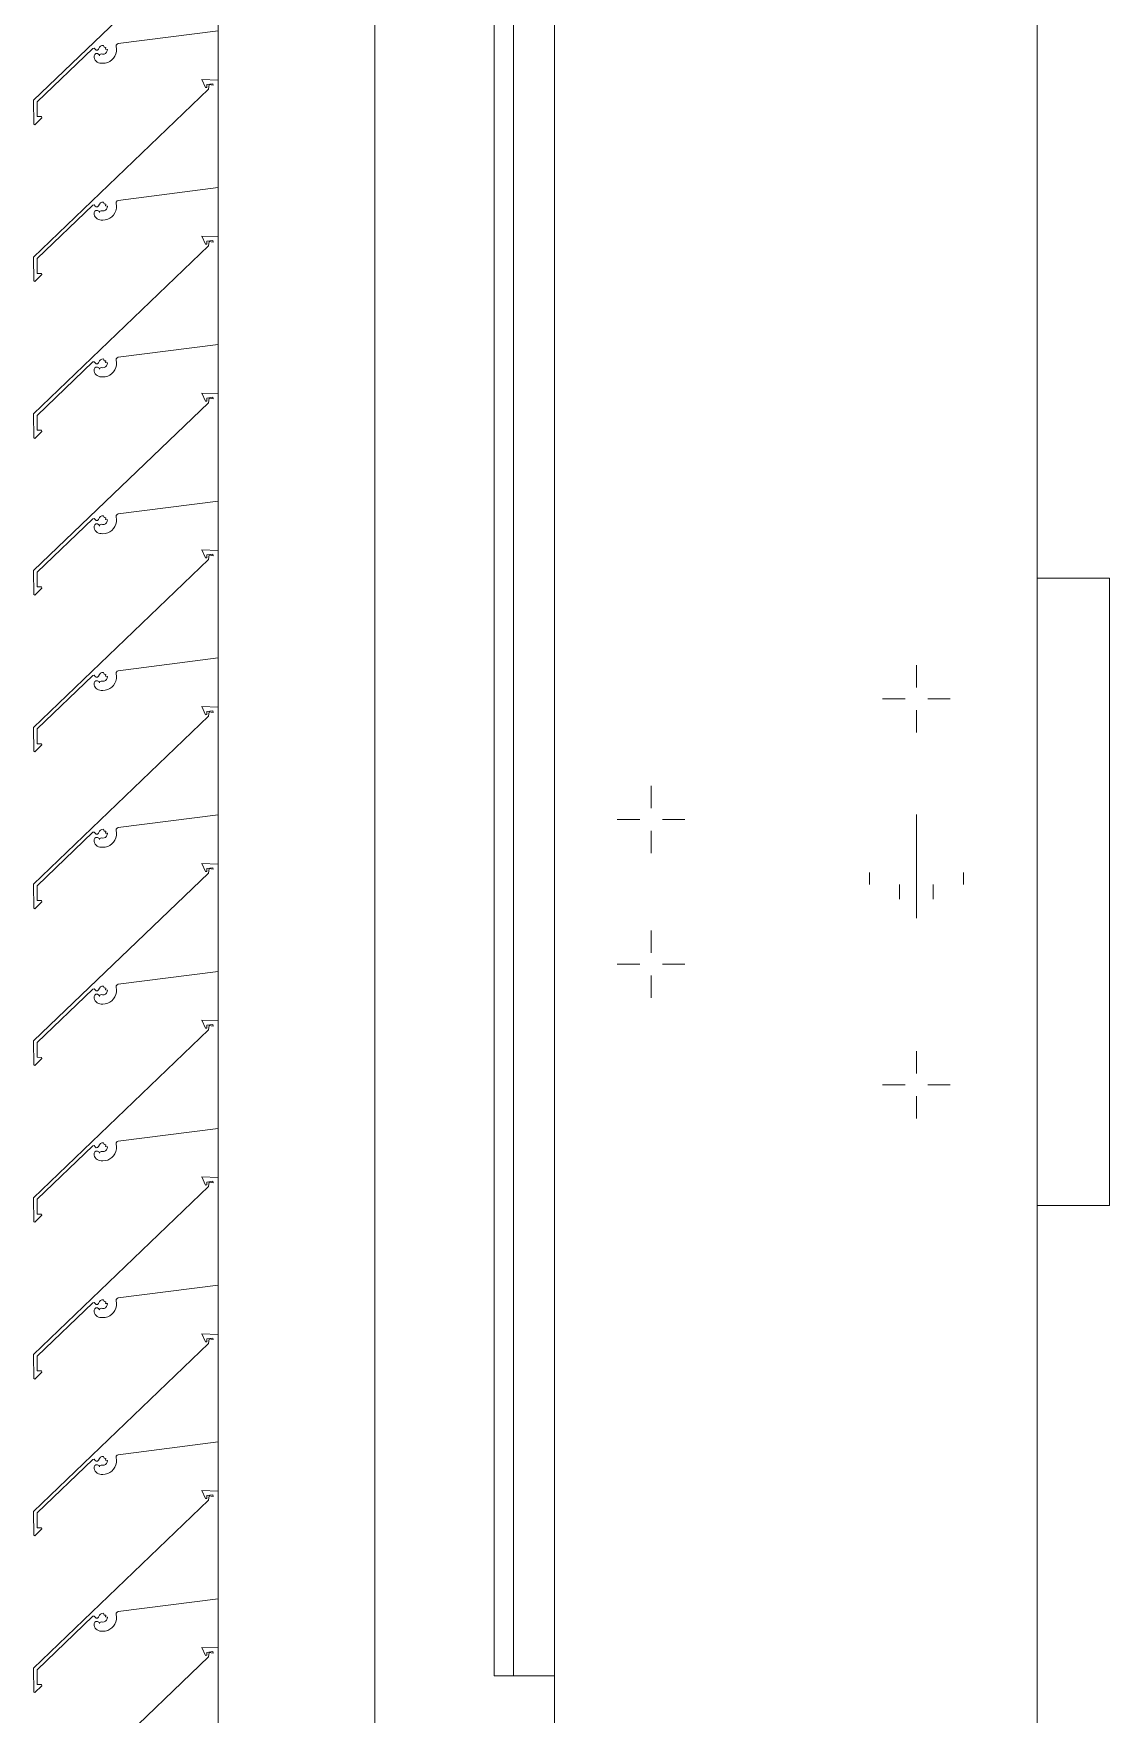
# Model space of a CAD drawing. Header units: millimetres. Extents: x -220592 to 404889, y -217665 to 38245.
# Drawn here: x -806.58 to -802.12, y -1195.09 to -1188.12 of the extents above; entities that cross this region are included whole.
import ezdxf

# ---------------------------------------------------------------- set-up
doc = ezdxf.new("R2010")
doc.units = ezdxf.units.MM
doc.linetypes.add('XKITLINE00', pattern=[0])
doc.linetypes.add('XKITLINE02', pattern=[4, 2, -2])
doc.layers.add('Bolt', color=7, linetype='Continuous', lineweight=0)
doc.layers.add('Part', color=7, linetype='Continuous', lineweight=0)

# ---------------------------------------------------------------- blocks, each defined once
blk = doc.blocks.new('*A15047')
at = {"layer": 'Part', "color": 7, "linetype": 'XKITLINE00', "lineweight": 0}
for p, q in [((8.69, 356.643483), (8.69, 102.780027)), ((6.69, 102.780027), (6.69, 273.099959))]:
    blk.add_line(p, q, dxfattribs=at)
blk = doc.blocks.new('*A15048')
at = {"layer": 'Part', "color": 7, "linetype": 'XKITLINE00', "lineweight": 0}
for p, q in [((6.439864, 241.4), (6.439864, 214.15)), ((6.519864, 214.15), (6.519864, 241.4)), ((6.439864, 214.15), (6.69, 214.15))]:
    blk.add_line(p, q, dxfattribs=at)
blk = doc.blocks.new('*A15049')
at = {"layer": 'Part', "color": 7, "linetype": 'XKITLINE00', "lineweight": 0}
for p, q in [((5.294696, 214.915326), (5.227201, 214.91794)), ((5.227201, 214.91794), (5.242736, 214.884453)), ((5.247859, 214.884865), (5.247988, 214.897056)), ((5.247988, 214.897056), (5.272971, 214.900196)), ((5.257991, 214.896527), (5.255094, 214.877984)), ((5.275007, 214.893623), (5.257991, 214.896527)), ((5.272971, 214.900196), (5.275007, 214.893623)), ((5.255094, 214.877984), (4.529972, 214.181738)), ((5.242736, 214.884453), (5.247859, 214.884865)), ((4.802492, 214.401322), (4.807159, 214.406108)), ((4.807159, 214.406108), (4.813235, 214.408898)), ((4.813235, 214.408898), (4.819907, 214.40932)), ((4.819907, 214.40932), (4.822229, 214.40193)), ((4.872437, 214.404354), (4.872676, 214.409876)), ((4.873923, 214.39422), (4.872437, 214.404354)), ((4.872676, 214.409876), (4.875813, 214.414428)), ((4.875813, 214.414428), (4.880888, 214.416618)), ((4.880888, 214.416618), (5.294696, 214.469622)), ((4.545007, 214.175371), (4.776023, 214.396774)), ((4.776023, 214.396774), (4.781182, 214.397866)), ((4.78333, 214.371956), (4.78069, 214.366482)), ((4.78069, 214.366482), (4.781186, 214.358712)), ((4.781182, 214.397866), (4.784837, 214.393239)), ((4.781186, 214.358712), (4.782921, 214.353216)), ((4.782921, 214.353216), (4.785675, 214.348153)), ((4.788474, 214.375193), (4.78333, 214.371956)), ((4.784837, 214.393239), (4.789301, 214.389385)), ((4.785675, 214.348153), (4.789347, 214.34371)), ((4.794552, 214.375205), (4.788474, 214.375193)), ((4.789301, 214.389385), (4.795195, 214.389591)), ((4.789347, 214.34371), (4.7938, 214.340052)), ((4.7938, 214.340052), (4.79887, 214.337312)), ((4.799708, 214.371987), (4.794552, 214.375205)), ((4.795195, 214.389591), (4.799378, 214.393748)), ((4.79887, 214.337312), (4.804371, 214.335593)), ((4.799378, 214.393748), (4.802492, 214.401322)), ((4.80265, 214.366515), (4.799708, 214.371987)), ((4.80468, 214.371496), (4.80265, 214.366515)), ((4.804371, 214.335593), (4.810099, 214.334957)), ((4.809491, 214.373903), (4.80468, 214.371496)), ((4.815409, 214.372998), (4.809491, 214.373903)), ((4.810099, 214.334957), (4.816898, 214.334859)), ((4.821909, 214.373342), (4.815409, 214.372998)), ((4.816898, 214.334859), (4.827111, 214.335644)), ((4.827877, 214.37594), (4.821909, 214.373342)), ((4.822229, 214.40193), (4.829394, 214.400986)), ((4.827111, 214.335644), (4.837012, 214.338267)), ((4.832559, 214.380462), (4.827877, 214.37594)), ((4.829394, 214.400986), (4.828225, 214.393926)), ((4.828225, 214.393926), (4.83593, 214.39282)), ((4.835361, 214.386336), (4.832559, 214.380462)), ((4.83593, 214.39282), (4.835361, 214.386336)), ((4.837012, 214.338267), (4.846275, 214.34264)), ((4.846275, 214.34264), (4.854591, 214.348618)), ((4.854591, 214.348618), (4.861687, 214.356005)), ((4.861687, 214.356005), (4.867327, 214.364555)), ((4.867327, 214.364555), (4.871325, 214.373985)), ((4.871325, 214.373985), (4.873548, 214.383984)), ((4.873548, 214.383984), (4.873923, 214.39422)), ((4.529972, 214.181738), (4.530525, 214.082587)), ((4.54535, 214.114025), (4.545007, 214.175371)), ((4.530525, 214.082587), (4.535206, 214.080119)), ((4.535206, 214.080119), (4.563855, 214.109007)), ((4.56277, 214.113928), (4.54535, 214.114025)), ((4.563855, 214.109007), (4.56277, 214.113928))]:
    blk.add_line(p, q, dxfattribs=at)
blk = doc.blocks.new('*A15050')
at = {"layer": 'Part', "color": 7, "linetype": 'XKITLINE00', "lineweight": 0}
for p, q in [((5.294696, 227.26533), (5.944696, 227.26533)), ((5.294696, 227.26533), (5.294696, 213.465444)), ((5.944696, 227.26533), (5.944696, 213.465444)), ((5.294696, 213.465444), (5.944696, 213.465444))]:
    blk.add_line(p, q, dxfattribs=at)
blk = doc.blocks.new('*A15375')
at = {"layer": 'Part', "color": 7, "linetype": 'XKITLINE00', "lineweight": 0}
for p, q in [((5.294696, 214.265326), (5.227201, 214.26794)), ((5.227201, 214.26794), (5.242736, 214.234453)), ((5.255094, 214.227984), (4.529972, 213.531738)), ((5.242736, 214.234453), (5.247859, 214.234865)), ((5.247859, 214.234865), (5.247988, 214.247056)), ((5.247988, 214.247056), (5.272971, 214.250196)), ((5.257991, 214.246527), (5.255094, 214.227984)), ((5.275007, 214.243623), (5.257991, 214.246527)), ((5.272971, 214.250196), (5.275007, 214.243623)), ((4.880888, 213.766618), (5.294696, 213.819622)), ((4.545007, 213.525371), (4.776023, 213.746774)), ((4.776023, 213.746774), (4.781182, 213.747866)), ((4.78333, 213.721956), (4.78069, 213.716482)), ((4.78069, 213.716482), (4.781186, 213.708712)), ((4.781182, 213.747866), (4.784837, 213.743239)), ((4.781186, 213.708712), (4.782921, 213.703216)), ((4.788474, 213.725193), (4.78333, 213.721956)), ((4.784837, 213.743239), (4.789301, 213.739385)), ((4.794552, 213.725205), (4.788474, 213.725193)), ((4.789301, 213.739385), (4.795195, 213.739591)), ((4.799708, 213.721987), (4.794552, 213.725205)), ((4.795195, 213.739591), (4.799378, 213.743748)), ((4.799378, 213.743748), (4.802492, 213.751322)), ((4.80265, 213.716515), (4.799708, 213.721987)), ((4.802492, 213.751322), (4.807159, 213.756108)), ((4.80468, 213.721496), (4.80265, 213.716515)), ((4.809491, 213.723903), (4.80468, 213.721496)), ((4.807159, 213.756108), (4.813235, 213.758898)), ((4.815409, 213.722998), (4.809491, 213.723903)), ((4.813235, 213.758898), (4.819907, 213.75932)), ((4.821909, 213.723342), (4.815409, 213.722998)), ((4.819907, 213.75932), (4.822229, 213.75193)), ((4.827877, 213.72594), (4.821909, 213.723342)), ((4.822229, 213.75193), (4.829394, 213.750986)), ((4.832559, 213.730462), (4.827877, 213.72594)), ((4.829394, 213.750986), (4.828225, 213.743926)), ((4.828225, 213.743926), (4.83593, 213.74282)), ((4.835361, 213.736336), (4.832559, 213.730462)), ((4.83593, 213.74282), (4.835361, 213.736336)), ((4.861687, 213.706005), (4.867327, 213.714555)), ((4.867327, 213.714555), (4.871325, 213.723985)), ((4.871325, 213.723985), (4.873548, 213.733984)), ((4.872437, 213.754354), (4.872676, 213.759876)), ((4.873923, 213.74422), (4.872437, 213.754354)), ((4.872676, 213.759876), (4.875813, 213.764428)), ((4.873548, 213.733984), (4.873923, 213.74422)), ((4.875813, 213.764428), (4.880888, 213.766618)), ((4.782921, 213.703216), (4.785675, 213.698153)), ((4.785675, 213.698153), (4.789347, 213.69371)), ((4.789347, 213.69371), (4.7938, 213.690052)), ((4.7938, 213.690052), (4.79887, 213.687312)), ((4.79887, 213.687312), (4.804371, 213.685593)), ((4.804371, 213.685593), (4.810099, 213.684957)), ((4.810099, 213.684957), (4.816898, 213.684859)), ((4.816898, 213.684859), (4.827111, 213.685644)), ((4.827111, 213.685644), (4.837012, 213.688267)), ((4.837012, 213.688267), (4.846275, 213.69264)), ((4.846275, 213.69264), (4.854591, 213.698618)), ((4.854591, 213.698618), (4.861687, 213.706005)), ((4.529972, 213.531738), (4.530525, 213.432587)), ((4.54535, 213.464025), (4.545007, 213.525371)), ((4.530525, 213.432587), (4.535206, 213.430119)), ((4.535206, 213.430119), (4.563855, 213.459007)), ((4.56277, 213.463928), (4.54535, 213.464025)), ((4.563855, 213.459007), (4.56277, 213.463928))]:
    blk.add_line(p, q, dxfattribs=at)
blk = doc.blocks.new('*A15823')
at = {"layer": 'Part', "color": 7, "linetype": 'XKITLINE00', "lineweight": 0}
for p, q in [((5.255094, 221.377984), (4.529972, 220.681738)), ((5.294696, 221.415326), (5.227201, 221.41794)), ((5.227201, 221.41794), (5.242736, 221.384453)), ((5.242736, 221.384453), (5.247859, 221.384865)), ((5.247859, 221.384865), (5.247988, 221.397056)), ((5.247988, 221.397056), (5.272971, 221.400196)), ((5.257991, 221.396527), (5.255094, 221.377984)), ((5.275007, 221.393623), (5.257991, 221.396527)), ((5.272971, 221.400196), (5.275007, 221.393623)), ((4.880888, 220.916618), (5.294696, 220.969622)), ((4.545007, 220.675371), (4.776023, 220.896774)), ((4.776023, 220.896774), (4.781182, 220.897866)), ((4.781182, 220.897866), (4.784837, 220.893239)), ((4.784837, 220.893239), (4.789301, 220.889385)), ((4.789301, 220.889385), (4.795195, 220.889591)), ((4.795195, 220.889591), (4.799378, 220.893748)), ((4.799378, 220.893748), (4.802492, 220.901322)), ((4.802492, 220.901322), (4.807159, 220.906108)), ((4.807159, 220.906108), (4.813235, 220.908898)), ((4.813235, 220.908898), (4.819907, 220.90932)), ((4.819907, 220.90932), (4.822229, 220.90193)), ((4.822229, 220.90193), (4.829394, 220.900986)), ((4.829394, 220.900986), (4.828225, 220.893926)), ((4.828225, 220.893926), (4.83593, 220.89282)), ((4.835361, 220.886336), (4.832559, 220.880462)), ((4.83593, 220.89282), (4.835361, 220.886336)), ((4.872437, 220.904354), (4.872676, 220.909876)), ((4.873923, 220.89422), (4.872437, 220.904354)), ((4.872676, 220.909876), (4.875813, 220.914428)), ((4.873548, 220.883984), (4.873923, 220.89422)), ((4.875813, 220.914428), (4.880888, 220.916618)), ((4.78333, 220.871956), (4.78069, 220.866482)), ((4.78069, 220.866482), (4.781186, 220.858712)), ((4.781186, 220.858712), (4.782921, 220.853216)), ((4.782921, 220.853216), (4.785675, 220.848153)), ((4.788474, 220.875193), (4.78333, 220.871956)), ((4.785675, 220.848153), (4.789347, 220.84371)), ((4.794552, 220.875205), (4.788474, 220.875193)), ((4.789347, 220.84371), (4.7938, 220.840052)), ((4.7938, 220.840052), (4.79887, 220.837312)), ((4.799708, 220.871987), (4.794552, 220.875205)), ((4.79887, 220.837312), (4.804371, 220.835593)), ((4.80265, 220.866515), (4.799708, 220.871987)), ((4.80468, 220.871496), (4.80265, 220.866515)), ((4.804371, 220.835593), (4.810099, 220.834957)), ((4.809491, 220.873903), (4.80468, 220.871496)), ((4.815409, 220.872998), (4.809491, 220.873903)), ((4.810099, 220.834957), (4.816898, 220.834859)), ((4.821909, 220.873342), (4.815409, 220.872998)), ((4.816898, 220.834859), (4.827111, 220.835644)), ((4.827877, 220.87594), (4.821909, 220.873342)), ((4.827111, 220.835644), (4.837012, 220.838267)), ((4.832559, 220.880462), (4.827877, 220.87594)), ((4.837012, 220.838267), (4.846275, 220.84264)), ((4.846275, 220.84264), (4.854591, 220.848618)), ((4.854591, 220.848618), (4.861687, 220.856005)), ((4.861687, 220.856005), (4.867327, 220.864555)), ((4.867327, 220.864555), (4.871325, 220.873985)), ((4.871325, 220.873985), (4.873548, 220.883984)), ((4.529972, 220.681738), (4.530525, 220.582587)), ((4.54535, 220.614025), (4.545007, 220.675371)), ((4.535206, 220.580119), (4.563855, 220.609007)), ((4.56277, 220.613928), (4.54535, 220.614025)), ((4.563855, 220.609007), (4.56277, 220.613928)), ((4.530525, 220.582587), (4.535206, 220.580119))]:
    blk.add_line(p, q, dxfattribs=at)
blk = doc.blocks.new('*A15824')
at = {"layer": 'Part', "color": 7, "linetype": 'XKITLINE00', "lineweight": 0}
for p, q in [((5.294696, 220.765326), (5.227201, 220.76794)), ((5.227201, 220.76794), (5.242736, 220.734453)), ((5.247859, 220.734865), (5.247988, 220.747056)), ((5.247988, 220.747056), (5.272971, 220.750196)), ((5.257991, 220.746527), (5.255094, 220.727984)), ((5.275007, 220.743623), (5.257991, 220.746527)), ((5.272971, 220.750196), (5.275007, 220.743623)), ((5.255094, 220.727984), (4.529972, 220.031738)), ((5.242736, 220.734453), (5.247859, 220.734865)), ((4.807159, 220.256108), (4.813235, 220.258898)), ((4.813235, 220.258898), (4.819907, 220.25932)), ((4.819907, 220.25932), (4.822229, 220.25193)), ((4.872437, 220.254354), (4.872676, 220.259876)), ((4.872676, 220.259876), (4.875813, 220.264428)), ((4.875813, 220.264428), (4.880888, 220.266618)), ((4.880888, 220.266618), (5.294696, 220.319622)), ((4.545007, 220.025371), (4.776023, 220.246774)), ((4.776023, 220.246774), (4.781182, 220.247866)), ((4.78333, 220.221956), (4.78069, 220.216482)), ((4.78069, 220.216482), (4.781186, 220.208712)), ((4.781182, 220.247866), (4.784837, 220.243239)), ((4.781186, 220.208712), (4.782921, 220.203216)), ((4.782921, 220.203216), (4.785675, 220.198153)), ((4.788474, 220.225193), (4.78333, 220.221956)), ((4.784837, 220.243239), (4.789301, 220.239385)), ((4.785675, 220.198153), (4.789347, 220.19371)), ((4.794552, 220.225205), (4.788474, 220.225193)), ((4.789301, 220.239385), (4.795195, 220.239591)), ((4.789347, 220.19371), (4.7938, 220.190052)), ((4.7938, 220.190052), (4.79887, 220.187312)), ((4.799708, 220.221987), (4.794552, 220.225205)), ((4.795195, 220.239591), (4.799378, 220.243748)), ((4.79887, 220.187312), (4.804371, 220.185593)), ((4.799378, 220.243748), (4.802492, 220.251322)), ((4.80265, 220.216515), (4.799708, 220.221987)), ((4.802492, 220.251322), (4.807159, 220.256108)), ((4.80468, 220.221496), (4.80265, 220.216515)), ((4.809491, 220.223903), (4.80468, 220.221496)), ((4.815409, 220.222998), (4.809491, 220.223903)), ((4.821909, 220.223342), (4.815409, 220.222998)), ((4.827877, 220.22594), (4.821909, 220.223342)), ((4.822229, 220.25193), (4.829394, 220.250986)), ((4.827111, 220.185644), (4.837012, 220.188267)), ((4.832559, 220.230462), (4.827877, 220.22594)), ((4.829394, 220.250986), (4.828225, 220.243926)), ((4.828225, 220.243926), (4.83593, 220.24282)), ((4.835361, 220.236336), (4.832559, 220.230462)), ((4.83593, 220.24282), (4.835361, 220.236336)), ((4.837012, 220.188267), (4.846275, 220.19264)), ((4.846275, 220.19264), (4.854591, 220.198618)), ((4.854591, 220.198618), (4.861687, 220.206005)), ((4.861687, 220.206005), (4.867327, 220.214555)), ((4.867327, 220.214555), (4.871325, 220.223985)), ((4.871325, 220.223985), (4.873548, 220.233984)), ((4.873923, 220.24422), (4.872437, 220.254354)), ((4.873548, 220.233984), (4.873923, 220.24422)), ((4.804371, 220.185593), (4.810099, 220.184957)), ((4.810099, 220.184957), (4.816898, 220.184859)), ((4.816898, 220.184859), (4.827111, 220.185644)), ((4.529972, 220.031738), (4.530525, 219.932587)), ((4.54535, 219.964025), (4.545007, 220.025371)), ((4.530525, 219.932587), (4.535206, 219.930119)), ((4.535206, 219.930119), (4.563855, 219.959007)), ((4.56277, 219.963928), (4.54535, 219.964025)), ((4.563855, 219.959007), (4.56277, 219.963928))]:
    blk.add_line(p, q, dxfattribs=at)
blk = doc.blocks.new('*A15825')
at = {"layer": 'Part', "color": 7, "linetype": 'XKITLINE00', "lineweight": 0}
for p, q in [((5.294696, 220.115326), (5.227201, 220.11794)), ((5.227201, 220.11794), (5.242736, 220.084453)), ((5.255094, 220.077984), (4.529972, 219.381738)), ((5.242736, 220.084453), (5.247859, 220.084865)), ((5.247859, 220.084865), (5.247988, 220.097056)), ((5.247988, 220.097056), (5.272971, 220.100196)), ((5.257991, 220.096527), (5.255094, 220.077984)), ((5.275007, 220.093623), (5.257991, 220.096527)), ((5.272971, 220.100196), (5.275007, 220.093623)), ((4.880888, 219.616618), (5.294696, 219.669622)), ((4.545007, 219.375371), (4.776023, 219.596774)), ((4.776023, 219.596774), (4.781182, 219.597866)), ((4.78333, 219.571956), (4.78069, 219.566482)), ((4.78069, 219.566482), (4.781186, 219.558712)), ((4.781182, 219.597866), (4.784837, 219.593239)), ((4.788474, 219.575193), (4.78333, 219.571956)), ((4.784837, 219.593239), (4.789301, 219.589385)), ((4.794552, 219.575205), (4.788474, 219.575193)), ((4.789301, 219.589385), (4.795195, 219.589591)), ((4.799708, 219.571987), (4.794552, 219.575205)), ((4.795195, 219.589591), (4.799378, 219.593748)), ((4.799378, 219.593748), (4.802492, 219.601322)), ((4.80265, 219.566515), (4.799708, 219.571987)), ((4.802492, 219.601322), (4.807159, 219.606108)), ((4.80468, 219.571496), (4.80265, 219.566515)), ((4.809491, 219.573903), (4.80468, 219.571496)), ((4.807159, 219.606108), (4.813235, 219.608898)), ((4.815409, 219.572998), (4.809491, 219.573903)), ((4.813235, 219.608898), (4.819907, 219.60932)), ((4.821909, 219.573342), (4.815409, 219.572998)), ((4.819907, 219.60932), (4.822229, 219.60193)), ((4.827877, 219.57594), (4.821909, 219.573342)), ((4.822229, 219.60193), (4.829394, 219.600986)), ((4.832559, 219.580462), (4.827877, 219.57594)), ((4.829394, 219.600986), (4.828225, 219.593926)), ((4.828225, 219.593926), (4.83593, 219.59282)), ((4.835361, 219.586336), (4.832559, 219.580462)), ((4.83593, 219.59282), (4.835361, 219.586336)), ((4.861687, 219.556005), (4.867327, 219.564555)), ((4.867327, 219.564555), (4.871325, 219.573985)), ((4.871325, 219.573985), (4.873548, 219.583984)), ((4.872437, 219.604354), (4.872676, 219.609876)), ((4.873923, 219.59422), (4.872437, 219.604354)), ((4.872676, 219.609876), (4.875813, 219.614428)), ((4.873548, 219.583984), (4.873923, 219.59422)), ((4.875813, 219.614428), (4.880888, 219.616618)), ((4.781186, 219.558712), (4.782921, 219.553216)), ((4.782921, 219.553216), (4.785675, 219.548153)), ((4.785675, 219.548153), (4.789347, 219.54371)), ((4.789347, 219.54371), (4.7938, 219.540052)), ((4.7938, 219.540052), (4.79887, 219.537312)), ((4.79887, 219.537312), (4.804371, 219.535593)), ((4.804371, 219.535593), (4.810099, 219.534957)), ((4.810099, 219.534957), (4.816898, 219.534859)), ((4.816898, 219.534859), (4.827111, 219.535644)), ((4.827111, 219.535644), (4.837012, 219.538267)), ((4.837012, 219.538267), (4.846275, 219.54264)), ((4.846275, 219.54264), (4.854591, 219.548618)), ((4.854591, 219.548618), (4.861687, 219.556005)), ((4.529972, 219.381738), (4.530525, 219.282587)), ((4.54535, 219.314025), (4.545007, 219.375371)), ((4.530525, 219.282587), (4.535206, 219.280119)), ((4.535206, 219.280119), (4.563855, 219.309007)), ((4.56277, 219.313928), (4.54535, 219.314025)), ((4.563855, 219.309007), (4.56277, 219.313928))]:
    blk.add_line(p, q, dxfattribs=at)
blk = doc.blocks.new('*A15826')
at = {"layer": 'Part', "color": 7, "linetype": 'XKITLINE00', "lineweight": 0}
for p, q in [((5.255094, 219.427984), (4.529972, 218.731738)), ((5.294696, 219.465326), (5.227201, 219.46794)), ((5.227201, 219.46794), (5.242736, 219.434453)), ((5.242736, 219.434453), (5.247859, 219.434865)), ((5.247859, 219.434865), (5.247988, 219.447056)), ((5.247988, 219.447056), (5.272971, 219.450196)), ((5.257991, 219.446527), (5.255094, 219.427984)), ((5.275007, 219.443623), (5.257991, 219.446527)), ((5.272971, 219.450196), (5.275007, 219.443623)), ((4.880888, 218.966618), (5.294696, 219.019622)), ((4.545007, 218.725371), (4.776023, 218.946774)), ((4.776023, 218.946774), (4.781182, 218.947866)), ((4.781182, 218.947866), (4.784837, 218.943239)), ((4.784837, 218.943239), (4.789301, 218.939385)), ((4.789301, 218.939385), (4.795195, 218.939591)), ((4.795195, 218.939591), (4.799378, 218.943748)), ((4.799378, 218.943748), (4.802492, 218.951322)), ((4.802492, 218.951322), (4.807159, 218.956108)), ((4.807159, 218.956108), (4.813235, 218.958898)), ((4.813235, 218.958898), (4.819907, 218.95932)), ((4.819907, 218.95932), (4.822229, 218.95193)), ((4.822229, 218.95193), (4.829394, 218.950986)), ((4.829394, 218.950986), (4.828225, 218.943926)), ((4.828225, 218.943926), (4.83593, 218.94282)), ((4.835361, 218.936336), (4.832559, 218.930462)), ((4.83593, 218.94282), (4.835361, 218.936336)), ((4.871325, 218.923985), (4.873548, 218.933984)), ((4.872437, 218.954354), (4.872676, 218.959876)), ((4.873923, 218.94422), (4.872437, 218.954354)), ((4.872676, 218.959876), (4.875813, 218.964428)), ((4.873548, 218.933984), (4.873923, 218.94422)), ((4.875813, 218.964428), (4.880888, 218.966618)), ((4.78333, 218.921956), (4.78069, 218.916482)), ((4.78069, 218.916482), (4.781186, 218.908712)), ((4.781186, 218.908712), (4.782921, 218.903216)), ((4.782921, 218.903216), (4.785675, 218.898153)), ((4.788474, 218.925193), (4.78333, 218.921956)), ((4.785675, 218.898153), (4.789347, 218.89371)), ((4.794552, 218.925205), (4.788474, 218.925193)), ((4.789347, 218.89371), (4.7938, 218.890052)), ((4.7938, 218.890052), (4.79887, 218.887312)), ((4.799708, 218.921987), (4.794552, 218.925205)), ((4.79887, 218.887312), (4.804371, 218.885593)), ((4.80265, 218.916515), (4.799708, 218.921987)), ((4.80468, 218.921496), (4.80265, 218.916515)), ((4.804371, 218.885593), (4.810099, 218.884957)), ((4.809491, 218.923903), (4.80468, 218.921496)), ((4.815409, 218.922998), (4.809491, 218.923903)), ((4.810099, 218.884957), (4.816898, 218.884859)), ((4.821909, 218.923342), (4.815409, 218.922998)), ((4.816898, 218.884859), (4.827111, 218.885644)), ((4.827877, 218.92594), (4.821909, 218.923342)), ((4.827111, 218.885644), (4.837012, 218.888267)), ((4.832559, 218.930462), (4.827877, 218.92594)), ((4.837012, 218.888267), (4.846275, 218.89264)), ((4.846275, 218.89264), (4.854591, 218.898618)), ((4.854591, 218.898618), (4.861687, 218.906005)), ((4.861687, 218.906005), (4.867327, 218.914555)), ((4.867327, 218.914555), (4.871325, 218.923985)), ((4.529972, 218.731738), (4.530525, 218.632587)), ((4.54535, 218.664025), (4.545007, 218.725371)), ((4.535206, 218.630119), (4.563855, 218.659007)), ((4.56277, 218.663928), (4.54535, 218.664025)), ((4.563855, 218.659007), (4.56277, 218.663928)), ((4.530525, 218.632587), (4.535206, 218.630119))]:
    blk.add_line(p, q, dxfattribs=at)
blk = doc.blocks.new('*A15827')
at = {"layer": 'Part', "color": 7, "linetype": 'XKITLINE00', "lineweight": 0}
for p, q in [((5.294696, 218.815326), (5.227201, 218.81794)), ((5.227201, 218.81794), (5.242736, 218.784453)), ((5.247859, 218.784865), (5.247988, 218.797056)), ((5.247988, 218.797056), (5.272971, 218.800196)), ((5.257991, 218.796527), (5.255094, 218.777984)), ((5.275007, 218.793623), (5.257991, 218.796527)), ((5.272971, 218.800196), (5.275007, 218.793623)), ((5.255094, 218.777984), (4.529972, 218.081738)), ((5.242736, 218.784453), (5.247859, 218.784865)), ((4.802492, 218.301322), (4.807159, 218.306108)), ((4.807159, 218.306108), (4.813235, 218.308898)), ((4.813235, 218.308898), (4.819907, 218.30932)), ((4.819907, 218.30932), (4.822229, 218.30193)), ((4.872437, 218.304354), (4.872676, 218.309876)), ((4.872676, 218.309876), (4.875813, 218.314428)), ((4.875813, 218.314428), (4.880888, 218.316618)), ((4.880888, 218.316618), (5.294696, 218.369622)), ((4.545007, 218.075371), (4.776023, 218.296774)), ((4.776023, 218.296774), (4.781182, 218.297866)), ((4.78333, 218.271956), (4.78069, 218.266482)), ((4.78069, 218.266482), (4.781186, 218.258712)), ((4.781182, 218.297866), (4.784837, 218.293239)), ((4.781186, 218.258712), (4.782921, 218.253216)), ((4.782921, 218.253216), (4.785675, 218.248153)), ((4.788474, 218.275193), (4.78333, 218.271956)), ((4.784837, 218.293239), (4.789301, 218.289385)), ((4.785675, 218.248153), (4.789347, 218.24371)), ((4.794552, 218.275205), (4.788474, 218.275193)), ((4.789301, 218.289385), (4.795195, 218.289591)), ((4.789347, 218.24371), (4.7938, 218.240052)), ((4.7938, 218.240052), (4.79887, 218.237312)), ((4.799708, 218.271987), (4.794552, 218.275205)), ((4.795195, 218.289591), (4.799378, 218.293748)), ((4.79887, 218.237312), (4.804371, 218.235593)), ((4.799378, 218.293748), (4.802492, 218.301322)), ((4.80265, 218.266515), (4.799708, 218.271987)), ((4.80468, 218.271496), (4.80265, 218.266515)), ((4.809491, 218.273903), (4.80468, 218.271496)), ((4.815409, 218.272998), (4.809491, 218.273903)), ((4.821909, 218.273342), (4.815409, 218.272998)), ((4.827877, 218.27594), (4.821909, 218.273342)), ((4.822229, 218.30193), (4.829394, 218.300986)), ((4.827111, 218.235644), (4.837012, 218.238267)), ((4.832559, 218.280462), (4.827877, 218.27594)), ((4.829394, 218.300986), (4.828225, 218.293926)), ((4.828225, 218.293926), (4.83593, 218.29282)), ((4.835361, 218.286336), (4.832559, 218.280462)), ((4.83593, 218.29282), (4.835361, 218.286336)), ((4.837012, 218.238267), (4.846275, 218.24264)), ((4.846275, 218.24264), (4.854591, 218.248618)), ((4.854591, 218.248618), (4.861687, 218.256005)), ((4.861687, 218.256005), (4.867327, 218.264555)), ((4.867327, 218.264555), (4.871325, 218.273985)), ((4.871325, 218.273985), (4.873548, 218.283984)), ((4.873923, 218.29422), (4.872437, 218.304354)), ((4.873548, 218.283984), (4.873923, 218.29422)), ((4.804371, 218.235593), (4.810099, 218.234957)), ((4.810099, 218.234957), (4.816898, 218.234859)), ((4.816898, 218.234859), (4.827111, 218.235644)), ((4.529972, 218.081738), (4.530525, 217.982587)), ((4.54535, 218.014025), (4.545007, 218.075371)), ((4.530525, 217.982587), (4.535206, 217.980119)), ((4.535206, 217.980119), (4.563855, 218.009007)), ((4.56277, 218.013928), (4.54535, 218.014025)), ((4.563855, 218.009007), (4.56277, 218.013928))]:
    blk.add_line(p, q, dxfattribs=at)
blk = doc.blocks.new('*A15828')
at = {"layer": 'Part', "color": 7, "linetype": 'XKITLINE00', "lineweight": 0}
for p, q in [((5.294696, 218.165326), (5.227201, 218.16794)), ((5.227201, 218.16794), (5.242736, 218.134453)), ((5.255094, 218.127984), (4.529972, 217.431738)), ((5.242736, 218.134453), (5.247859, 218.134865)), ((5.247859, 218.134865), (5.247988, 218.147056)), ((5.247988, 218.147056), (5.272971, 218.150196)), ((5.257991, 218.146527), (5.255094, 218.127984)), ((5.275007, 218.143623), (5.257991, 218.146527)), ((5.272971, 218.150196), (5.275007, 218.143623)), ((4.880888, 217.666618), (5.294696, 217.719622)), ((4.545007, 217.425371), (4.776023, 217.646774)), ((4.776023, 217.646774), (4.781182, 217.647866)), ((4.78333, 217.621956), (4.78069, 217.616482)), ((4.78069, 217.616482), (4.781186, 217.608712)), ((4.781182, 217.647866), (4.784837, 217.643239)), ((4.788474, 217.625193), (4.78333, 217.621956)), ((4.784837, 217.643239), (4.789301, 217.639385)), ((4.794552, 217.625205), (4.788474, 217.625193)), ((4.789301, 217.639385), (4.795195, 217.639591)), ((4.799708, 217.621987), (4.794552, 217.625205)), ((4.795195, 217.639591), (4.799378, 217.643748)), ((4.799378, 217.643748), (4.802492, 217.651322)), ((4.80265, 217.616515), (4.799708, 217.621987)), ((4.802492, 217.651322), (4.807159, 217.656108)), ((4.80468, 217.621496), (4.80265, 217.616515)), ((4.809491, 217.623903), (4.80468, 217.621496)), ((4.807159, 217.656108), (4.813235, 217.658898)), ((4.815409, 217.622998), (4.809491, 217.623903)), ((4.813235, 217.658898), (4.819907, 217.65932)), ((4.821909, 217.623342), (4.815409, 217.622998)), ((4.819907, 217.65932), (4.822229, 217.65193)), ((4.827877, 217.62594), (4.821909, 217.623342)), ((4.822229, 217.65193), (4.829394, 217.650986)), ((4.832559, 217.630462), (4.827877, 217.62594)), ((4.829394, 217.650986), (4.828225, 217.643926)), ((4.828225, 217.643926), (4.83593, 217.64282)), ((4.835361, 217.636336), (4.832559, 217.630462)), ((4.83593, 217.64282), (4.835361, 217.636336)), ((4.861687, 217.606005), (4.867327, 217.614555)), ((4.867327, 217.614555), (4.871325, 217.623985)), ((4.871325, 217.623985), (4.873548, 217.633984)), ((4.872437, 217.654354), (4.872676, 217.659876)), ((4.873923, 217.64422), (4.872437, 217.654354)), ((4.872676, 217.659876), (4.875813, 217.664428)), ((4.873548, 217.633984), (4.873923, 217.64422)), ((4.875813, 217.664428), (4.880888, 217.666618)), ((4.781186, 217.608712), (4.782921, 217.603216)), ((4.782921, 217.603216), (4.785675, 217.598153)), ((4.785675, 217.598153), (4.789347, 217.59371)), ((4.789347, 217.59371), (4.7938, 217.590052)), ((4.7938, 217.590052), (4.79887, 217.587312)), ((4.79887, 217.587312), (4.804371, 217.585593)), ((4.804371, 217.585593), (4.810099, 217.584957)), ((4.810099, 217.584957), (4.816898, 217.584859)), ((4.816898, 217.584859), (4.827111, 217.585644)), ((4.827111, 217.585644), (4.837012, 217.588267)), ((4.837012, 217.588267), (4.846275, 217.59264)), ((4.846275, 217.59264), (4.854591, 217.598618)), ((4.854591, 217.598618), (4.861687, 217.606005)), ((4.529972, 217.431738), (4.530525, 217.332587)), ((4.54535, 217.364025), (4.545007, 217.425371)), ((4.530525, 217.332587), (4.535206, 217.330119)), ((4.535206, 217.330119), (4.563855, 217.359007)), ((4.56277, 217.363928), (4.54535, 217.364025)), ((4.563855, 217.359007), (4.56277, 217.363928))]:
    blk.add_line(p, q, dxfattribs=at)
blk = doc.blocks.new('*A15829')
at = {"layer": 'Part', "color": 7, "linetype": 'XKITLINE00', "lineweight": 0}
for p, q in [((5.255094, 217.477984), (4.529972, 216.781738)), ((5.294696, 217.515326), (5.227201, 217.51794)), ((5.227201, 217.51794), (5.242736, 217.484453)), ((5.242736, 217.484453), (5.247859, 217.484865)), ((5.247859, 217.484865), (5.247988, 217.497056)), ((5.247988, 217.497056), (5.272971, 217.500196)), ((5.257991, 217.496527), (5.255094, 217.477984)), ((5.275007, 217.493623), (5.257991, 217.496527)), ((5.272971, 217.500196), (5.275007, 217.493623)), ((4.880888, 217.016618), (5.294696, 217.069622)), ((4.545007, 216.775371), (4.776023, 216.996774)), ((4.776023, 216.996774), (4.781182, 216.997866)), ((4.781182, 216.997866), (4.784837, 216.993239)), ((4.784837, 216.993239), (4.789301, 216.989385)), ((4.789301, 216.989385), (4.795195, 216.989591)), ((4.795195, 216.989591), (4.799378, 216.993748)), ((4.799378, 216.993748), (4.802492, 217.001322)), ((4.802492, 217.001322), (4.807159, 217.006108)), ((4.807159, 217.006108), (4.813235, 217.008898)), ((4.813235, 217.008898), (4.819907, 217.00932)), ((4.819907, 217.00932), (4.822229, 217.00193)), ((4.822229, 217.00193), (4.829394, 217.000986)), ((4.829394, 217.000986), (4.828225, 216.993926)), ((4.828225, 216.993926), (4.83593, 216.99282)), ((4.835361, 216.986336), (4.832559, 216.980462)), ((4.83593, 216.99282), (4.835361, 216.986336)), ((4.871325, 216.973985), (4.873548, 216.983984)), ((4.872437, 217.004354), (4.872676, 217.009876)), ((4.873923, 216.99422), (4.872437, 217.004354)), ((4.872676, 217.009876), (4.875813, 217.014428)), ((4.873548, 216.983984), (4.873923, 216.99422)), ((4.875813, 217.014428), (4.880888, 217.016618)), ((4.78333, 216.971956), (4.78069, 216.966482)), ((4.78069, 216.966482), (4.781186, 216.958712)), ((4.781186, 216.958712), (4.782921, 216.953216)), ((4.782921, 216.953216), (4.785675, 216.948153)), ((4.788474, 216.975193), (4.78333, 216.971956)), ((4.785675, 216.948153), (4.789347, 216.94371)), ((4.794552, 216.975205), (4.788474, 216.975193)), ((4.789347, 216.94371), (4.7938, 216.940052)), ((4.7938, 216.940052), (4.79887, 216.937312)), ((4.799708, 216.971987), (4.794552, 216.975205)), ((4.79887, 216.937312), (4.804371, 216.935593)), ((4.80265, 216.966515), (4.799708, 216.971987)), ((4.80468, 216.971496), (4.80265, 216.966515)), ((4.804371, 216.935593), (4.810099, 216.934957)), ((4.809491, 216.973903), (4.80468, 216.971496)), ((4.815409, 216.972998), (4.809491, 216.973903)), ((4.810099, 216.934957), (4.816898, 216.934859)), ((4.821909, 216.973342), (4.815409, 216.972998)), ((4.816898, 216.934859), (4.827111, 216.935644)), ((4.827877, 216.97594), (4.821909, 216.973342)), ((4.827111, 216.935644), (4.837012, 216.938267)), ((4.832559, 216.980462), (4.827877, 216.97594)), ((4.837012, 216.938267), (4.846275, 216.94264)), ((4.846275, 216.94264), (4.854591, 216.948618)), ((4.854591, 216.948618), (4.861687, 216.956005)), ((4.861687, 216.956005), (4.867327, 216.964555)), ((4.867327, 216.964555), (4.871325, 216.973985)), ((4.529972, 216.781738), (4.530525, 216.682587)), ((4.54535, 216.714025), (4.545007, 216.775371)), ((4.535206, 216.680119), (4.563855, 216.709007)), ((4.56277, 216.713928), (4.54535, 216.714025)), ((4.563855, 216.709007), (4.56277, 216.713928)), ((4.530525, 216.682587), (4.535206, 216.680119))]:
    blk.add_line(p, q, dxfattribs=at)
blk = doc.blocks.new('*A15830')
at = {"layer": 'Part', "color": 7, "linetype": 'XKITLINE00', "lineweight": 0}
for p, q in [((5.294696, 216.865326), (5.227201, 216.86794)), ((5.227201, 216.86794), (5.242736, 216.834453)), ((5.247859, 216.834865), (5.247988, 216.847056)), ((5.247988, 216.847056), (5.272971, 216.850196)), ((5.257991, 216.846527), (5.255094, 216.827984)), ((5.275007, 216.843623), (5.257991, 216.846527)), ((5.272971, 216.850196), (5.275007, 216.843623)), ((5.255094, 216.827984), (4.529972, 216.131738)), ((5.242736, 216.834453), (5.247859, 216.834865)), ((4.802492, 216.351322), (4.807159, 216.356108)), ((4.807159, 216.356108), (4.813235, 216.358898)), ((4.813235, 216.358898), (4.819907, 216.35932)), ((4.819907, 216.35932), (4.822229, 216.35193)), ((4.872437, 216.354354), (4.872676, 216.359876)), ((4.872676, 216.359876), (4.875813, 216.364428)), ((4.875813, 216.364428), (4.880888, 216.366618)), ((4.880888, 216.366618), (5.294696, 216.419622)), ((4.545007, 216.125371), (4.776023, 216.346774)), ((4.776023, 216.346774), (4.781182, 216.347866)), ((4.78333, 216.321956), (4.78069, 216.316482)), ((4.78069, 216.316482), (4.781186, 216.308712)), ((4.781182, 216.347866), (4.784837, 216.343239)), ((4.781186, 216.308712), (4.782921, 216.303216)), ((4.782921, 216.303216), (4.785675, 216.298153)), ((4.788474, 216.325193), (4.78333, 216.321956)), ((4.784837, 216.343239), (4.789301, 216.339385)), ((4.785675, 216.298153), (4.789347, 216.29371)), ((4.794552, 216.325205), (4.788474, 216.325193)), ((4.789301, 216.339385), (4.795195, 216.339591)), ((4.789347, 216.29371), (4.7938, 216.290052)), ((4.7938, 216.290052), (4.79887, 216.287312)), ((4.799708, 216.321987), (4.794552, 216.325205)), ((4.795195, 216.339591), (4.799378, 216.343748)), ((4.79887, 216.287312), (4.804371, 216.285593)), ((4.799378, 216.343748), (4.802492, 216.351322)), ((4.80265, 216.316515), (4.799708, 216.321987)), ((4.80468, 216.321496), (4.80265, 216.316515)), ((4.804371, 216.285593), (4.810099, 216.284957)), ((4.809491, 216.323903), (4.80468, 216.321496)), ((4.815409, 216.322998), (4.809491, 216.323903)), ((4.821909, 216.323342), (4.815409, 216.322998)), ((4.816898, 216.284859), (4.827111, 216.285644)), ((4.827877, 216.32594), (4.821909, 216.323342)), ((4.822229, 216.35193), (4.829394, 216.350986)), ((4.827111, 216.285644), (4.837012, 216.288267)), ((4.832559, 216.330462), (4.827877, 216.32594)), ((4.829394, 216.350986), (4.828225, 216.343926)), ((4.828225, 216.343926), (4.83593, 216.34282)), ((4.835361, 216.336336), (4.832559, 216.330462)), ((4.83593, 216.34282), (4.835361, 216.336336)), ((4.837012, 216.288267), (4.846275, 216.29264)), ((4.846275, 216.29264), (4.854591, 216.298618)), ((4.854591, 216.298618), (4.861687, 216.306005)), ((4.861687, 216.306005), (4.867327, 216.314555)), ((4.867327, 216.314555), (4.871325, 216.323985)), ((4.871325, 216.323985), (4.873548, 216.333984)), ((4.873923, 216.34422), (4.872437, 216.354354)), ((4.873548, 216.333984), (4.873923, 216.34422)), ((4.810099, 216.284957), (4.816898, 216.284859)), ((4.529972, 216.131738), (4.530525, 216.032587)), ((4.54535, 216.064025), (4.545007, 216.125371)), ((4.530525, 216.032587), (4.535206, 216.030119)), ((4.535206, 216.030119), (4.563855, 216.059007)), ((4.56277, 216.063928), (4.54535, 216.064025)), ((4.563855, 216.059007), (4.56277, 216.063928))]:
    blk.add_line(p, q, dxfattribs=at)
blk = doc.blocks.new('*A15831')
at = {"layer": 'Part', "color": 7, "linetype": 'XKITLINE00', "lineweight": 0}
for p, q in [((5.294696, 216.215326), (5.227201, 216.21794)), ((5.227201, 216.21794), (5.242736, 216.184453)), ((5.255094, 216.177984), (4.529972, 215.481738)), ((5.242736, 216.184453), (5.247859, 216.184865)), ((5.247859, 216.184865), (5.247988, 216.197056)), ((5.247988, 216.197056), (5.272971, 216.200196)), ((5.257991, 216.196527), (5.255094, 216.177984)), ((5.275007, 216.193623), (5.257991, 216.196527)), ((5.272971, 216.200196), (5.275007, 216.193623)), ((4.880888, 215.716618), (5.294696, 215.769622)), ((4.545007, 215.475371), (4.776023, 215.696774)), ((4.776023, 215.696774), (4.781182, 215.697866)), ((4.78333, 215.671956), (4.78069, 215.666482)), ((4.78069, 215.666482), (4.781186, 215.658712)), ((4.781182, 215.697866), (4.784837, 215.693239)), ((4.781186, 215.658712), (4.782921, 215.653216)), ((4.788474, 215.675193), (4.78333, 215.671956)), ((4.784837, 215.693239), (4.789301, 215.689385)), ((4.794552, 215.675205), (4.788474, 215.675193)), ((4.789301, 215.689385), (4.795195, 215.689591)), ((4.799708, 215.671987), (4.794552, 215.675205)), ((4.795195, 215.689591), (4.799378, 215.693748)), ((4.799378, 215.693748), (4.802492, 215.701322)), ((4.80265, 215.666515), (4.799708, 215.671987)), ((4.802492, 215.701322), (4.807159, 215.706108)), ((4.80468, 215.671496), (4.80265, 215.666515)), ((4.809491, 215.673903), (4.80468, 215.671496)), ((4.807159, 215.706108), (4.813235, 215.708898)), ((4.815409, 215.672998), (4.809491, 215.673903)), ((4.813235, 215.708898), (4.819907, 215.70932)), ((4.821909, 215.673342), (4.815409, 215.672998)), ((4.819907, 215.70932), (4.822229, 215.70193)), ((4.827877, 215.67594), (4.821909, 215.673342)), ((4.822229, 215.70193), (4.829394, 215.700986)), ((4.832559, 215.680462), (4.827877, 215.67594)), ((4.829394, 215.700986), (4.828225, 215.693926)), ((4.828225, 215.693926), (4.83593, 215.69282)), ((4.835361, 215.686336), (4.832559, 215.680462)), ((4.83593, 215.69282), (4.835361, 215.686336)), ((4.861687, 215.656005), (4.867327, 215.664555)), ((4.867327, 215.664555), (4.871325, 215.673985)), ((4.871325, 215.673985), (4.873548, 215.683984)), ((4.872437, 215.704354), (4.872676, 215.709876)), ((4.873923, 215.69422), (4.872437, 215.704354)), ((4.872676, 215.709876), (4.875813, 215.714428)), ((4.873548, 215.683984), (4.873923, 215.69422)), ((4.875813, 215.714428), (4.880888, 215.716618)), ((4.782921, 215.653216), (4.785675, 215.648153)), ((4.785675, 215.648153), (4.789347, 215.64371)), ((4.789347, 215.64371), (4.7938, 215.640052)), ((4.7938, 215.640052), (4.79887, 215.637312)), ((4.79887, 215.637312), (4.804371, 215.635593)), ((4.804371, 215.635593), (4.810099, 215.634957)), ((4.810099, 215.634957), (4.816898, 215.634859)), ((4.816898, 215.634859), (4.827111, 215.635644)), ((4.827111, 215.635644), (4.837012, 215.638267)), ((4.837012, 215.638267), (4.846275, 215.64264)), ((4.846275, 215.64264), (4.854591, 215.648618)), ((4.854591, 215.648618), (4.861687, 215.656005)), ((4.529972, 215.481738), (4.530525, 215.382587)), ((4.54535, 215.414025), (4.545007, 215.475371)), ((4.530525, 215.382587), (4.535206, 215.380119)), ((4.535206, 215.380119), (4.563855, 215.409007)), ((4.56277, 215.413928), (4.54535, 215.414025)), ((4.563855, 215.409007), (4.56277, 215.413928))]:
    blk.add_line(p, q, dxfattribs=at)
blk = doc.blocks.new('*A15832')
at = {"layer": 'Part', "color": 7, "linetype": 'XKITLINE00', "lineweight": 0}
for p, q in [((5.255094, 215.527984), (4.529972, 214.831738)), ((5.294696, 215.565326), (5.227201, 215.56794)), ((5.227201, 215.56794), (5.242736, 215.534453)), ((5.242736, 215.534453), (5.247859, 215.534865)), ((5.247859, 215.534865), (5.247988, 215.547056)), ((5.247988, 215.547056), (5.272971, 215.550196)), ((5.257991, 215.546527), (5.255094, 215.527984)), ((5.275007, 215.543623), (5.257991, 215.546527)), ((5.272971, 215.550196), (5.275007, 215.543623)), ((4.880888, 215.066618), (5.294696, 215.119622)), ((4.545007, 214.825371), (4.776023, 215.046774)), ((4.776023, 215.046774), (4.781182, 215.047866)), ((4.781182, 215.047866), (4.784837, 215.043239)), ((4.784837, 215.043239), (4.789301, 215.039385)), ((4.789301, 215.039385), (4.795195, 215.039591)), ((4.795195, 215.039591), (4.799378, 215.043748)), ((4.799378, 215.043748), (4.802492, 215.051322)), ((4.802492, 215.051322), (4.807159, 215.056108)), ((4.807159, 215.056108), (4.813235, 215.058898)), ((4.813235, 215.058898), (4.819907, 215.05932)), ((4.819907, 215.05932), (4.822229, 215.05193)), ((4.822229, 215.05193), (4.829394, 215.050986)), ((4.829394, 215.050986), (4.828225, 215.043926)), ((4.828225, 215.043926), (4.83593, 215.04282)), ((4.835361, 215.036336), (4.832559, 215.030462)), ((4.83593, 215.04282), (4.835361, 215.036336)), ((4.871325, 215.023985), (4.873548, 215.033984)), ((4.872437, 215.054354), (4.872676, 215.059876)), ((4.873923, 215.04422), (4.872437, 215.054354)), ((4.872676, 215.059876), (4.875813, 215.064428)), ((4.873548, 215.033984), (4.873923, 215.04422)), ((4.875813, 215.064428), (4.880888, 215.066618)), ((4.78333, 215.021956), (4.78069, 215.016482)), ((4.78069, 215.016482), (4.781186, 215.008712)), ((4.781186, 215.008712), (4.782921, 215.003216)), ((4.782921, 215.003216), (4.785675, 214.998153)), ((4.788474, 215.025193), (4.78333, 215.021956)), ((4.785675, 214.998153), (4.789347, 214.99371)), ((4.794552, 215.025205), (4.788474, 215.025193)), ((4.789347, 214.99371), (4.7938, 214.990052)), ((4.7938, 214.990052), (4.79887, 214.987312)), ((4.799708, 215.021987), (4.794552, 215.025205)), ((4.79887, 214.987312), (4.804371, 214.985593)), ((4.80265, 215.016515), (4.799708, 215.021987)), ((4.80468, 215.021496), (4.80265, 215.016515)), ((4.804371, 214.985593), (4.810099, 214.984957)), ((4.809491, 215.023903), (4.80468, 215.021496)), ((4.815409, 215.022998), (4.809491, 215.023903)), ((4.810099, 214.984957), (4.816898, 214.984859)), ((4.821909, 215.023342), (4.815409, 215.022998)), ((4.816898, 214.984859), (4.827111, 214.985644)), ((4.827877, 215.02594), (4.821909, 215.023342)), ((4.827111, 214.985644), (4.837012, 214.988267)), ((4.832559, 215.030462), (4.827877, 215.02594)), ((4.837012, 214.988267), (4.846275, 214.99264)), ((4.846275, 214.99264), (4.854591, 214.998618)), ((4.854591, 214.998618), (4.861687, 215.006005)), ((4.861687, 215.006005), (4.867327, 215.014555)), ((4.867327, 215.014555), (4.871325, 215.023985)), ((4.529972, 214.831738), (4.530525, 214.732587)), ((4.54535, 214.764025), (4.545007, 214.825371)), ((4.535206, 214.730119), (4.563855, 214.759007)), ((4.56277, 214.763928), (4.54535, 214.764025)), ((4.563855, 214.759007), (4.56277, 214.763928)), ((4.530525, 214.732587), (4.535206, 214.730119))]:
    blk.add_line(p, q, dxfattribs=at)
blk = doc.blocks.new('*A15833')
at = {"layer": 'Bolt', "color": 7, "linetype": 'XKITLINE00', "lineweight": 0}
for p, q in [((8.189864, 218.34), (8.189864, 218.24676)), ((8.049864, 218.2), (8.143104, 218.2)), ((8.329864, 218.2), (8.236624, 218.2)), ((8.189864, 218.06), (8.189864, 218.15324)), ((8.189864, 216.74), (8.189864, 216.64676)), ((8.049864, 216.6), (8.143104, 216.6)), ((8.329864, 216.6), (8.236624, 216.6)), ((8.189864, 216.46), (8.189864, 216.55324))]:
    blk.add_line(p, q, dxfattribs=at)
blk = doc.blocks.new('*A15834')
at = {"layer": 'Bolt', "color": 7, "linetype": 'XKITLINE02', "lineweight": 0}
for p, q in [((8.189864, 217.2908), (8.189864, 217.72)), ((7.994864, 217.43), (7.994864, 217.48)), ((8.384864, 217.43), (8.384864, 217.48)), ((8.119864, 217.37), (8.119864, 217.43)), ((8.259864, 217.37), (8.259864, 217.43))]:
    blk.add_line(p, q, dxfattribs=at)
blk = doc.blocks.new('*A15835')
at = {"layer": 'Part', "color": 7, "linetype": 'XKITLINE00', "lineweight": 0}
for p, q in [((8.989864, 218.7), (8.69, 218.7)), ((8.989864, 216.1), (8.989864, 218.7)), ((8.69, 216.1), (8.989864, 216.1))]:
    blk.add_line(p, q, dxfattribs=at)
blk = doc.blocks.new('*A15836')
at = {"layer": 'Bolt', "color": 7, "linetype": 'XKITLINE00', "lineweight": 0}
for p, q in [((7.089864, 217.84), (7.089864, 217.74676)), ((6.949864, 217.7), (7.043104, 217.7)), ((7.229864, 217.7), (7.136624, 217.7)), ((7.089864, 217.56), (7.089864, 217.65324)), ((7.089864, 217.24), (7.089864, 217.14676)), ((6.949864, 217.1), (7.043104, 217.1)), ((7.089864, 216.96), (7.089864, 217.05324)), ((7.229864, 217.1), (7.136624, 217.1))]:
    blk.add_line(p, q, dxfattribs=at)

msp = doc.modelspace()

# ---------------------------------------------------------------- block references
at = {"color": 7, "lineweight": 0}
for name in ['*A15047', '*A15048', '*A15050', '*A15823', '*A15824', '*A15825', '*A15826', '*A15827', '*A15835', '*A15833', '*A15828', '*A15836', '*A15834', '*A15829', '*A15830', '*A15831', '*A15832', '*A15049', '*A15375']:
    msp.add_blockref(name, (-811.109, -1409.08), dxfattribs=at)

doc.saveas('drawing.dxf')
